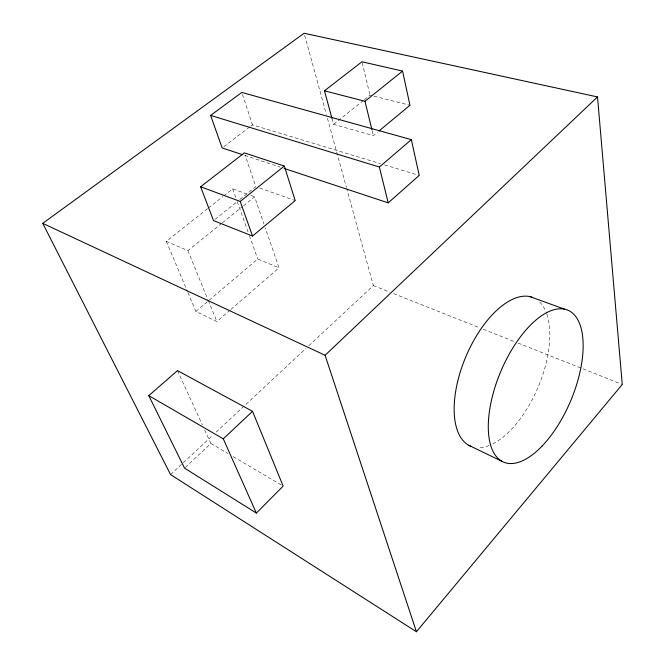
<?xml version="1.0" encoding="UTF-8"?>
<svg xmlns="http://www.w3.org/2000/svg" width="665" height="665" viewBox="0 0 665 665"><rect width="100%" height="100%" fill="white"/><g stroke="black" fill="none" stroke-linecap="round" stroke-linejoin="round"><path stroke-width="0.5" stroke-dasharray="3.33 2.49" d="M185.286 467.429L210.888 443.472L204.463 429.457M170.572 474.594L213.108 434.952M216.142 432.117L305.759 348.585M308.801 345.75L373.356 285.576L346.698 188.453M187.896 292.509L195.892 311.453L216.873 321.561L230.073 310.139M230.855 309.474L279.017 267.812L265.31 227.937M195.892 311.453L257.737 259.018L279.017 267.812M331.976 118.428L333.581 124.355L373.406 135.635L377.379 132.335M207.563 208.694L166.3 241.345L187.896 250.663L221.661 223.415M222.459 222.767L242.559 206.541M243.365 205.892L254.612 196.807L263.972 224.047M215.094 219.317L236.665 202.035M239.857 199.467L255.834 186.666L245.003 154.82M333.581 124.355L363.531 100.349M364.337 99.7L370.006 95.162L372.999 95.918M208.369 208.054L222.933 196.524M223.739 195.884L232.642 188.843L246.973 194.039M223.789 146.691L250.007 126.741M250.821 126.117L252.459 124.87L380.505 163.673M373.996 96.176L409.948 105.278M384.478 164.878L419.216 175.402M244.753 155.411L280.123 167.114M259.674 188.029L295.21 200.597M250.796 195.427L254.612 196.807M373.356 285.576L389.757 292.093M393.613 293.622L479.482 327.729M483.339 329.266L514.211 341.527M518.068 343.057L622.257 384.453M210.888 443.472L227.837 453.472M233.191 456.631L281.378 485.051M177.472 370.596L202.318 424.785M166.3 241.345L187.497 291.561M187.896 250.663L207.862 299.524M208.261 300.489L216.873 321.561M232.642 188.843L235.776 197.613M237.172 201.512L249.026 234.654M249.375 235.626L257.737 259.018M242.476 94.405L252.459 124.87M304.645 35.253L326.357 114.355M327.463 118.362L346.423 187.447M372.201 130.731L373.406 135.635M362.192 62.751L370.006 95.162M539.697 302.01A80.598 39.202 -67.1 0 1 546.514 313.232M546.83 314.113A80.598 39.202 -67.1 0 1 537.528 388.51A80.598 39.202 -67.1 0 1 490.122 445.151M489.149 445.542A80.598 39.202 -67.1 0 1 478.733 447.736"/><path stroke-width="1" d="M416.423 631.75L622.257 384.453L597.519 96.932L304.096 33.25L42.743 223.34L170.572 474.594L416.423 631.75L325.094 355.285L42.743 223.34M256.366 513.072L283.157 486.107L252.534 411.311L177.472 370.596L148.794 395.65L184.538 468.135L256.366 513.072L223.282 438.825L148.794 395.65M325.094 355.285L597.519 96.932M223.282 438.825L252.534 411.311M284.055 168.411L388.202 202.85L419.216 175.402L411.361 139.642L241.827 92.443L210.614 115.411L222.152 147.938L242.783 154.762M210.614 115.411L379.358 167.015L411.361 139.642M252.525 236.05L295.21 200.597L284.329 166.034L244.346 152.883L200.622 186.757L213.498 220.597L252.525 236.05L240.223 201.445L200.622 186.757M378.967 131.013L409.948 105.278L402.583 71.088L361.951 61.77L324.478 90.806L331.976 118.428M240.223 201.445L284.329 166.034M324.478 90.806L364.969 101.288L402.583 71.088M529.905 296.607L564.552 309.167M468.734 445.267L501.851 461.286M379.358 167.015L388.202 202.85M364.969 101.288L371.959 129.75M471.527 446.548A80.598 39.202 -67.1 0 1 464.868 359.092A80.598 39.202 -67.1 0 1 531.9 297.147M542 446.149A82.485 37.922 -67.1 0 0 573.321 313.822A82.485 37.922 -67.1 0 0 491.859 398.543A82.485 37.922 -67.1 0 0 542 446.149"/></g></svg>
